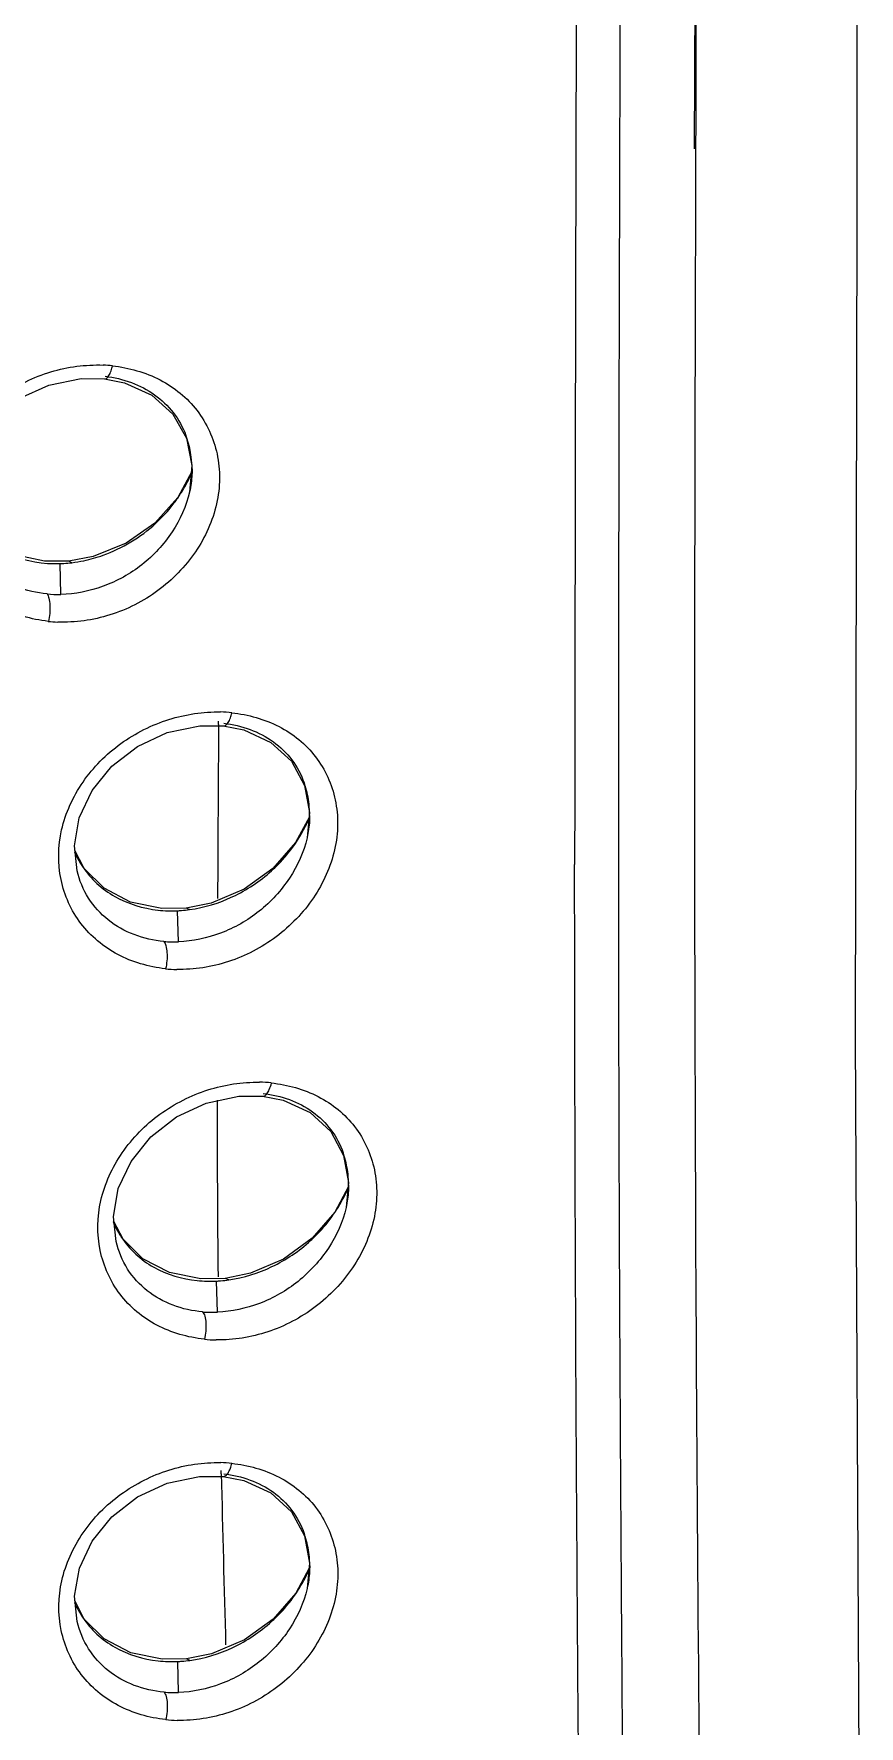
# Model space of a CAD drawing. Header units: millimetres. Extents: x 789 to 1209, y 393 to 987.
# Drawn here: x 971.6 to 980.39, y 890.75 to 908.79 of the extents above; entities that cross this region are included whole.
import ezdxf

# ---------------------------------------------------------------- set-up
doc = ezdxf.new("R2010")
doc.units = ezdxf.units.MM
doc.header["$LTSCALE"] = 0.1

msp = doc.modelspace()

# ---------------------------------------------------------------- linework, layer by layer
at = {"color": 7, "linetype": 'Continuous'}
for p, q in [((978.6413, 907.5635), (978.6666, 915.8245)), ((972.106, 905.1139), (972.3533, 905.1107)), ((973.084, 904.7346), (973.2276, 904.4772)), ((973.2276, 904.4772), (973.2854, 904.1857)), ((973.2854, 904.1857), (973.2601, 903.9042)), ((973.2854, 904.1246), (973.1342, 903.8462)), ((973.2607, 903.9066), (973.2601, 903.9042)), ((971.8886, 902.8125), (971.8806, 903.1414)), ((972.2345, 903.2168), (971.9728, 903.1678)), ((972.0059, 903.1512), (971.9728, 903.1678)), ((973.3684, 901.4119), (973.6201, 901.4101)), ((973.5698, 901.4272), (973.57, 901.4596)), ((974.347, 901.0335), (974.4854, 900.7768)), ((974.4854, 900.7768), (974.5385, 900.4864)), ((974.5374, 900.4412), (974.3907, 900.1677)), ((974.5385, 900.4864), (974.5127, 900.2181)), ((974.5132, 900.2205), (974.5127, 900.2181)), ((972.1372, 899.8922), (972.0393, 900.0815)), ((977.363, 899.8282), (977.3629, 899.9337)), ((973.491, 899.522), (973.2251, 899.4683)), ((973.2251, 899.4683), (972.9663, 899.4635)), ((973.1415, 899.1089), (973.1336, 899.4403)), ((973.2615, 899.4522), (973.2251, 899.4683)), ((973.7857, 897.4636), (974.0392, 897.4625)), ((974.7643, 897.087), (974.9014, 896.8312)), ((974.9014, 896.8312), (974.9537, 896.5416)), ((974.9523, 896.4988), (974.8073, 896.227)), ((974.9537, 896.5416), (974.9277, 896.2746)), ((974.9282, 896.277), (974.9277, 896.2746)), ((972.5525, 895.9396), (972.4552, 896.1278)), ((973.6409, 895.5203), (973.381, 895.5142)), ((973.9082, 895.5757), (973.6409, 895.5203)), ((973.6785, 895.5044), (973.6409, 895.5203)), ((973.5569, 895.1594), (973.5491, 895.4916)), ((973.368, 893.4093), (973.6191, 893.4077)), ((973.5984, 893.4371), (973.5977, 893.4705)), ((974.3472, 893.0309), (974.4859, 892.7737)), ((974.4859, 892.7737), (974.5392, 892.4827)), ((974.5392, 892.4827), (974.5133, 892.2139)), ((974.5341, 892.4294), (974.3913, 892.1631)), ((974.5138, 892.2162), (974.5133, 892.2139)), ((972.138, 891.8882), (972.0402, 892.0776)), ((973.227, 891.4638), (972.9681, 891.4589)), ((973.1426, 891.1046), (973.1348, 891.4357)), ((973.4926, 891.5175), (973.227, 891.4638)), ((973.2634, 891.4477), (973.227, 891.4638))]:
    msp.add_line(p, q, dxfattribs=at)
for points in [[(980.3938, 890.3753), (980.3544, 898.0944), (980.3728, 906.8695), (980.3698, 916.2033)], [(970.8067, 903.586), (970.7789, 903.8536), (970.8311, 904.1522), (970.9679, 904.4383), (971.1764, 904.6947), (971.4465, 904.9023), (971.7629, 905.0451), (972.106, 905.1139)], [(972.3533, 905.1107), (972.5684, 905.0682), (972.8585, 904.9367), (973.084, 904.7346)], [(973.1342, 903.8462), (972.8915, 903.5737), (972.585, 903.3588), (972.2345, 903.2168)], [(971.9728, 903.1678), (971.7168, 903.1662), (971.3826, 903.2393), (971.0986, 903.3901), (970.8844, 903.6053)], [(972.0621, 899.8663), (972.0339, 900.1323), (972.0859, 900.4324), (972.2232, 900.7213), (972.4328, 900.9812), (972.7044, 901.193), (973.0227, 901.3398), (973.3684, 901.4119)], [(973.6201, 901.4101), (973.8382, 901.3673), (974.1261, 901.2356), (974.347, 901.0335)], [(974.3907, 900.1677), (974.1491, 899.8911), (973.8428, 899.6705), (973.491, 899.522)], [(972.9663, 899.4635), (972.6318, 899.533), (972.3492, 899.6805), (972.1372, 899.8922)], [(972.4782, 895.9118), (972.4499, 896.1776), (972.5017, 896.478), (972.6389, 896.7676), (972.8486, 897.0285), (973.1204, 897.2418), (973.4392, 897.3901), (973.7857, 897.4636)], [(974.0392, 897.4625), (974.2579, 897.4199), (974.5449, 897.2885), (974.7643, 897.087)], [(974.8073, 896.227), (974.5662, 895.9491), (974.2603, 895.7265), (973.9082, 895.5757)], [(973.381, 895.5142), (973.0462, 895.5825), (972.7639, 895.729), (972.5525, 895.9396)], [(972.0627, 891.8629), (972.0345, 892.131), (972.0869, 892.4309), (972.2242, 892.7194), (972.4337, 892.979), (972.705, 893.1906), (973.0229, 893.3372), (973.368, 893.4093)], [(973.6191, 893.4077), (973.8376, 893.365), (974.126, 893.2333), (974.3472, 893.0309)], [(974.3913, 892.1631), (974.15, 891.8866), (973.8441, 891.6661), (973.4926, 891.5175)], [(972.9681, 891.4589), (972.6333, 891.5285), (972.3504, 891.6762), (972.138, 891.8882)]]:
    msp.add_lwpolyline(points, dxfattribs=at)
for centre, radius, start, end in [((6877.448, 893.7374), 5900.0884, 179.79147934, 179.93982769), ((972.2778, 903.7291), 1.5295, 83.91242, 87.66312), ((972.291, 904.1581), 0.9946, 18.13691, 20.64857), ((972.2539, 904.1468), 1.0334, 7.21704, 18.09467), ((972.2438, 904.1455), 1.0436, 0.36188, 7.21928), ((971.8688, 904.7161), 1.5393, 329.88966, 335.8892), ((971.9019, 904.7007), 1.5027, 335.90934, 336.36801), ((971.9163, 904.6944), 1.4871, 336.36708, 337.34789), ((971.8282, 904.7401), 1.5864, 322.49913, 324.89367), ((971.8342, 904.736), 1.5792, 324.89116, 329.03525), ((971.8449, 904.7294), 1.5666, 329.03915, 329.90568), ((971.8018, 904.7614), 1.6203, 312.59529, 322.46829), ((971.8324, 904.5545), 1.4139, 271.95313, 273.62987), ((971.83, 904.5893), 1.4488, 273.6368, 276.95191), ((971.8289, 904.6062), 1.4658, 276.91624, 281.99362), ((971.8592, 904.0755), 1.2633, 264.73556, 271.33546), ((971.9173, 904.0262), 1.5096, 263.80551, 267.65847), ((973.5508, 900.0199), 1.5401, 84.02579, 88.47157), ((1713.9687, 896.2818), 740.4168, 179.6018345, 179.7454224), ((973.55, 900.4732), 0.9882, 17.48152, 19.57581), ((973.5167, 900.4632), 1.0231, 6.4501, 17.45926), ((973.4949, 900.4601), 1.045, 359.83356, 6.48359), ((973.1093, 901.0392), 1.5529, 333.30137, 336.27711), ((973.0444, 901.0735), 1.6264, 324.07701, 328.97043), ((973.0537, 901.0678), 1.6155, 328.97369, 330.05318), ((973.0667, 901.0605), 1.6006, 330.04943, 333.3073), ((972.9951, 900.4889), 1.0487, 203.57375, 207.82726), ((973.0368, 901.0801), 1.6365, 314.25947, 324.04782), ((972.9802, 900.4809), 1.0318, 207.82193, 213.53161), ((973.0105, 901.1065), 1.6737, 312.12117, 314.27067), ((973.0686, 900.7683), 1.3296, 263.78966, 272.80419), ((973.0648, 900.8625), 1.4239, 272.76824, 274.47108), ((973.0618, 900.8991), 1.4606, 274.47844, 277.84085), ((973.0959, 900.3679), 1.2597, 265.05625, 272.07374), ((973.1593, 900.3166), 1.5031, 264.024, 268.64315), ((973.9738, 896.0743), 1.5382, 84.12526, 88.79588), ((1158.7317, 897.4038), 185.1774, 179.99483, 180.577879), ((973.9673, 896.5307), 0.986, 17.36024, 19.39369), ((973.9332, 896.5205), 1.0216, 6.34005, 17.33686), ((973.9087, 896.5171), 1.0463, 359.77328, 6.37693), ((973.5166, 897.1001), 1.5615, 333.46691, 336.41124), ((973.4485, 897.1359), 1.6385, 324.25398, 329.13983), ((973.4584, 897.1298), 1.6269, 329.14357, 330.05812), ((973.4721, 897.1221), 1.6111, 330.05367, 333.47212), ((973.3932, 896.5256), 1.0285, 202.81633, 212.68207), ((973.4396, 897.1433), 1.65, 314.51706, 324.22548), ((973.3659, 896.5093), 0.9967, 212.7394, 213.35747), ((973.4135, 897.1694), 1.687, 312.35642, 314.52844), ((973.4777, 896.818), 1.3283, 264.10351, 273.08166), ((973.4734, 896.917), 1.4274, 273.04386, 274.76213), ((973.4701, 896.9542), 1.4648, 274.76967, 278.16107), ((973.5059, 896.4168), 1.2583, 265.1906, 272.32421), ((973.5713, 896.3641), 1.5005, 264.13742, 268.99355), ((973.5558, 892.0271), 1.5289, 84.17503, 88.60707), ((1273.5866, 900.2257), 300.065, 181.296353, 181.644741), ((973.5483, 892.4693), 0.9906, 17.51899, 19.52228), ((973.5153, 892.4593), 1.0251, 6.44559, 17.49653), ((973.4937, 892.4563), 1.0469, 359.88083, 6.47927), ((973.0672, 893.0553), 1.6004, 330.07295, 333.38023), ((973.1096, 893.0342), 1.553, 333.37463, 336.32884), ((973.0374, 893.0749), 1.6362, 314.29934, 324.07403), ((973.0451, 893.0683), 1.6261, 324.10305, 329.02031), ((973.0543, 893.0627), 1.6153, 329.02361, 330.07682), ((972.9974, 892.4859), 1.0504, 203.57932, 207.86415), ((972.9825, 892.4779), 1.0335, 207.85913, 213.49606), ((973.0116, 893.1009), 1.6727, 312.13978, 314.31045), ((973.0701, 892.763), 1.3289, 263.79109, 272.79115), ((973.0664, 892.8571), 1.423, 272.7558, 274.46852), ((973.0633, 892.8937), 1.4597, 274.47593, 277.85794), ((973.0972, 892.363), 1.2592, 265.08756, 272.0649), ((973.1621, 892.3102), 1.5029, 264.08967, 268.663)]:
    msp.add_arc(centre, radius, start, end, dxfattribs=at)
for points, knots in [([(978.6773, 915.7986), (978.67, 913.0574), (978.6503, 907.5757), (978.6308, 899.3519), (978.6738, 891.1321), (978.7397, 885.652), (978.6939, 882.9147)], [0, 0, 0, 0, 0.2500734, 0.5001038, 0.7502449, 1, 1, 1, 1]), ([(977.909, 885.7277), (977.9075, 886.2194), (977.9005, 887.2021), (977.8845, 889.1662), (977.8657, 891.6195), (977.8467, 894.5623), (977.8308, 898.4856), (977.8329, 903.3905), (977.8445, 907.3146), (977.8505, 909.277)], [0, 0, 0, 0, 0.0626367, 0.1252001, 0.2502178, 0.3751665, 0.5001, 0.750009, 1, 1, 1, 1]), ([(971.7544, 902.5254), (971.6646, 902.5363), (971.4875, 902.5712), (971.1595, 902.7042), (970.8142, 902.9908), (970.5924, 903.4822), (970.5986, 903.9383), (970.7175, 904.2838), (970.9036, 904.6142), (971.18, 904.8912), (971.5115, 905.0872), (971.8656, 905.2273), (972.1526, 905.2646), (972.3394, 905.2585)], [0, 0, 0, 0, 0.0620637, 0.1229842, 0.2415083, 0.3594569, 0.4808927, 0.5440899, 0.6085988, 0.7397831, 0.806026, 0.8718415, 1, 1, 1, 1]), ([(972.4392, 905.251), (972.6147, 905.2298), (972.9578, 905.1356), (973.3717, 904.7987), (973.5548, 904.3945), (973.5893, 904.046), (973.5456, 903.6815), (973.3472, 903.2438), (972.9427, 902.828), (972.4256, 902.5649), (972.0424, 902.5111), (971.8556, 902.5179)], [0, 0, 0, 0, 0.121812, 0.2389673, 0.3560434, 0.4165438, 0.4786962, 0.607135, 0.739285, 0.8712707, 1, 1, 1, 1]), ([(972.3533, 905.1107), (972.3558, 905.1105), (972.368, 905.111), (972.3785, 905.1189), (972.3851, 905.1257)], [0, 0, 0, 0, 0.2138156, 1, 1, 1, 1]), ([(972.3598, 905.1388), (972.4553, 905.1276), (972.6419, 905.0837), (972.8946, 904.953), (973.0987, 904.7593), (973.1892, 904.5952), (973.2217, 904.5089)], [0, 0, 0, 0, 0.2574954, 0.5073209, 0.7531565, 1, 1, 1, 1]), ([(972.3851, 905.1257), (972.3884, 905.129), (972.4023, 905.1458), (972.4122, 905.1655), (972.4187, 905.1813)], [0, 0, 0, 0, 0.2128743, 1, 1, 1, 1]), ([(972.4187, 905.1813), (972.421, 905.1867), (972.4296, 905.2091), (972.4362, 905.2322), (972.4404, 905.2499)], [0, 0, 0, 0, 0.2430015, 1, 1, 1, 1]), ([(973.2873, 904.1521), (973.2875, 904.1317), (973.2856, 904.0493), (973.274, 903.9672), (973.2605, 903.9067)], [0, 0, 0, 0, 0.2469325, 1, 1, 1, 1]), ([(973.2599, 903.9042), (973.2258, 903.7534), (973.0927, 903.4614), (972.7688, 903.11), (972.3524, 902.8781), (972.0415, 902.816), (971.8886, 902.8126)], [0, 0, 0, 0, 0.2478192, 0.5020167, 0.7546304, 1, 1, 1, 1]), ([(971.7427, 902.8176), (971.633, 902.8279), (971.4179, 902.8778), (971.1321, 903.039), (970.9139, 903.2812), (970.8317, 903.4822), (970.8067, 903.586)], [0, 0, 0, 0, 0.2562614, 0.5057555, 0.751822, 1, 1, 1, 1]), ([(970.9367, 903.531), (970.992, 903.4655), (971.1211, 903.3477), (971.4314, 903.1798), (971.7029, 903.136), (971.8807, 903.1416)], [0, 0, 0, 0, 0.2446897, 0.4921971, 1, 1, 1, 1]), ([(972.134, 903.1725), (972.2036, 903.1873), (972.4817, 903.2667), (972.7382, 903.4212), (972.8985, 903.5686)], [0, 0, 0, 0, 0.2461922, 1, 1, 1, 1]), ([(971.7427, 902.8176), (971.7526, 902.8048), (971.7666, 902.7644), (971.7777, 902.6656), (971.7693, 902.5809), (971.7563, 902.5241)], [0, 0, 0, 0, 0.1622172, 0.4155701, 1, 1, 1, 1]), ([(973.0029, 898.8217), (972.9139, 898.8321), (972.7387, 898.8659), (972.4137, 898.9961), (972.071, 899.2802), (971.8519, 899.7698), (971.8601, 900.2249), (971.9798, 900.5704), (972.1663, 900.9014), (972.4414, 901.1796), (972.771, 901.3781), (973.1217, 901.5214), (973.4063, 901.5624), (973.5918, 901.5594)], [0, 0, 0, 0, 0.0616461, 0.1221323, 0.2399219, 0.3576556, 0.4795517, 0.5431636, 0.6081042, 0.7399811, 0.8063785, 0.8722035, 1, 1, 1, 1]), ([(973.7111, 901.5516), (973.8845, 901.5311), (974.2238, 901.4397), (974.6342, 901.1066), (974.8144, 900.7045), (974.8475, 900.3572), (974.8143, 900.0863), (974.7245, 899.8215), (974.5393, 899.4883), (974.2013, 899.1371), (973.6895, 898.8696), (973.3092, 898.8105), (973.1238, 898.8139)], [0, 0, 0, 0, 0.1208122, 0.2370857, 0.3538685, 0.4145199, 0.4769788, 0.5412138, 0.6068028, 0.7395555, 0.8716398, 1, 1, 1, 1]), ([(973.6541, 901.4248), (973.6575, 901.4281), (973.6723, 901.4449), (973.6829, 901.4649), (973.6899, 901.481)], [0, 0, 0, 0, 0.2154101, 1, 1, 1, 1]), ([(973.6899, 901.481), (973.6923, 901.4864), (973.7013, 901.5089), (973.7082, 901.5322), (973.7124, 901.5501)], [0, 0, 0, 0, 0.2434306, 1, 1, 1, 1]), ([(973.6201, 901.4101), (973.6228, 901.4098), (973.6356, 901.4103), (973.647, 901.418), (973.6541, 901.4248)], [0, 0, 0, 0, 0.2181074, 1, 1, 1, 1]), ([(973.6266, 901.4387), (973.7219, 901.4279), (973.908, 901.3847), (974.16, 901.2537), (974.3624, 901.0577), (974.4501, 900.8916), (974.4811, 900.8044)], [0, 0, 0, 0, 0.2568938, 0.5060365, 0.7518217, 1, 1, 1, 1]), ([(974.5399, 900.457), (974.5399, 900.4374), (974.5374, 900.358), (974.5261, 900.2789), (974.513, 900.2205)], [0, 0, 0, 0, 0.2468069, 1, 1, 1, 1]), ([(974.5125, 900.2181), (974.4781, 900.0659), (974.3437, 899.7714), (974.0194, 899.4165), (973.6042, 899.1802), (973.294, 899.1144), (973.1414, 899.109)], [0, 0, 0, 0, 0.2491268, 0.5040729, 0.7562212, 1, 1, 1, 1]), ([(972.9868, 899.1129), (972.8788, 899.1224), (972.667, 899.17), (972.3846, 899.3269), (972.1684, 899.565), (972.087, 899.7636), (972.0621, 899.8663)], [0, 0, 0, 0, 0.255658, 0.5045947, 0.7506919, 1, 1, 1, 1]), ([(972.1201, 899.911), (972.1636, 899.8454), (972.2666, 899.7235), (972.5268, 899.5364), (972.7645, 899.4645), (972.9243, 899.4469)], [0, 0, 0, 0, 0.2472584, 0.4950824, 1, 1, 1, 1]), ([(973.2615, 899.4522), (973.4198, 899.4738), (973.7358, 899.5713), (974.0105, 899.7543), (974.1331, 899.8651)], [0, 0, 0, 0, 0.4915951, 1, 1, 1, 1]), ([(977.1563, 877.9832), (977.271, 878.8971), (977.3622, 880.2735), (977.4132, 882.1053), (977.433, 883.472), (977.4418, 884.8374), (977.4371, 886.202), (977.426, 887.5658), (977.4117, 889.3834), (977.3945, 891.6546), (977.3714, 895.2875), (977.3637, 898.012), (977.363, 899.8282)], [0, 0, 0, 0, 0.1264354, 0.1890586, 0.2515765, 0.3140579, 0.3764951, 0.4388996, 0.5012845, 0.6260072, 0.7506815, 1, 1, 1, 1]), ([(972.9868, 899.1129), (972.9974, 899.1002), (973.013, 899.0601), (973.0261, 898.9615), (973.0183, 898.8769), (973.0052, 898.8205)], [0, 0, 0, 0, 0.1650525, 0.4182199, 1, 1, 1, 1]), ([(973.418, 894.8714), (973.3294, 894.8816), (973.1547, 894.915), (972.8303, 895.0441), (972.4883, 895.3273), (972.2696, 895.8164), (972.278, 896.2715), (972.3978, 896.6173), (972.5841, 896.9487), (972.8586, 897.2276), (973.1875, 897.4272), (973.5371, 897.5717), (973.8209, 897.6141), (974.0061, 897.6122)], [0, 0, 0, 0, 0.0615093, 0.1218569, 0.239424, 0.3571122, 0.4791765, 0.5429265, 0.6080064, 0.7400946, 0.8065313, 0.8723467, 1, 1, 1, 1]), ([(974.1312, 897.6044), (974.304, 897.5842), (974.6423, 897.494), (975.0518, 897.1621), (975.2314, 896.7607), (975.2644, 896.4136), (975.2311, 896.1426), (975.1413, 895.8775), (974.9564, 895.5439), (974.6193, 895.1921), (974.1093, 894.9226), (973.7301, 894.8614), (973.545, 894.8637)], [0, 0, 0, 0, 0.1204951, 0.2365106, 0.3532462, 0.4139736, 0.4765559, 0.5409442, 0.6066795, 0.7396365, 0.8717532, 1, 1, 1, 1]), ([(974.0738, 897.4772), (974.0774, 897.4805), (974.0924, 897.4973), (974.1032, 897.5174), (974.1103, 897.5336)], [0, 0, 0, 0, 0.216027, 1, 1, 1, 1]), ([(974.0392, 897.4625), (974.042, 897.4622), (974.0549, 897.4626), (974.0666, 897.4703), (974.0738, 897.4772)], [0, 0, 0, 0, 0.2193006, 1, 1, 1, 1]), ([(974.0457, 897.4913), (974.1407, 897.4807), (974.3263, 897.438), (974.5777, 897.3075), (974.7795, 897.1116), (974.8666, 896.9455), (974.8974, 896.8581)], [0, 0, 0, 0, 0.2566482, 0.5055658, 0.7513587, 1, 1, 1, 1]), ([(974.955, 896.5129), (974.9549, 896.4934), (974.9524, 896.4142), (974.9411, 896.3353), (974.9281, 896.277)], [0, 0, 0, 0, 0.2467521, 1, 1, 1, 1]), ([(974.9275, 896.2746), (974.8931, 896.1219), (974.7583, 895.8265), (974.4339, 895.4705), (974.0192, 895.2326), (973.7094, 895.1655), (973.5569, 895.1595)], [0, 0, 0, 0, 0.249617, 0.5047997, 0.756761, 1, 1, 1, 1]), ([(973.3999, 895.1629), (973.2925, 895.1721), (973.0816, 895.219), (972.8, 895.3744), (972.5842, 895.6114), (972.5031, 895.8093), (972.4782, 895.9118)], [0, 0, 0, 0, 0.2554256, 0.5041686, 0.750289, 1, 1, 1, 1]), ([(972.5334, 895.9613), (972.5769, 895.8952), (972.6802, 895.7728), (972.9414, 895.5848), (973.1805, 895.514), (973.3408, 895.4972)], [0, 0, 0, 0, 0.2475492, 0.4953065, 1, 1, 1, 1]), ([(973.6785, 895.5044), (973.8369, 895.5269), (974.1531, 895.6264), (974.4275, 895.8111), (974.55, 895.9228)], [0, 0, 0, 0, 0.4911957, 1, 1, 1, 1]), ([(973.3999, 895.1629), (973.4107, 895.1503), (973.4269, 895.1102), (973.4406, 895.0115), (973.433, 894.9268), (973.4198, 894.8704)], [0, 0, 0, 0, 0.1660611, 0.419401, 1, 1, 1, 1]), ([(973.0074, 890.8154), (972.9183, 890.8257), (972.7429, 890.8594), (972.4173, 890.9894), (972.074, 891.2736), (971.8542, 891.7635), (971.8618, 892.2191), (971.9811, 892.565), (972.1671, 892.8965), (972.4418, 893.1753), (972.7712, 893.3744), (973.1219, 893.5181), (973.4067, 893.5594), (973.5923, 893.5565)], [0, 0, 0, 0, 0.0616652, 0.1221756, 0.2400224, 0.3578055, 0.4797163, 0.5433175, 0.6082378, 0.7400617, 0.8064334, 0.8722358, 1, 1, 1, 1]), ([(973.7103, 893.5488), (973.8839, 893.5284), (974.2238, 893.4373), (974.635, 893.104), (974.8159, 892.7017), (974.8497, 892.3539), (974.8054, 891.9888), (974.607, 891.5504), (974.2052, 891.1323), (973.6931, 890.8637), (973.3127, 890.8043), (973.127, 890.8078)], [0, 0, 0, 0, 0.1208907, 0.2372827, 0.3542007, 0.4149101, 0.477412, 0.6067292, 0.7394904, 0.871591, 1, 1, 1, 1]), ([(973.6888, 893.4788), (973.6911, 893.4842), (973.7001, 893.5068), (973.7069, 893.5302), (973.7112, 893.5481)], [0, 0, 0, 0, 0.2434775, 1, 1, 1, 1]), ([(973.6191, 893.4077), (973.6218, 893.4075), (973.6346, 893.4079), (973.6459, 893.4157), (973.653, 893.4225)], [0, 0, 0, 0, 0.2179566, 1, 1, 1, 1]), ([(973.6256, 893.4363), (973.7211, 893.4256), (973.9077, 893.3824), (974.1603, 893.2511), (974.3631, 893.0546), (974.4509, 892.8879), (974.4819, 892.8003)], [0, 0, 0, 0, 0.2568061, 0.5059191, 0.7517385, 1, 1, 1, 1]), ([(973.653, 893.4225), (973.6565, 893.4258), (973.6712, 893.4427), (973.6818, 893.4627), (973.6888, 893.4788)], [0, 0, 0, 0, 0.2152861, 1, 1, 1, 1]), ([(974.5406, 892.4541), (974.5405, 892.4344), (974.5381, 892.3545), (974.5267, 892.2749), (974.5136, 892.2162)], [0, 0, 0, 0, 0.246826, 1, 1, 1, 1]), ([(974.5131, 892.2139), (974.4787, 892.0616), (974.3445, 891.7671), (974.0204, 891.4122), (973.6053, 891.1758), (973.2952, 891.11), (973.1426, 891.1047)], [0, 0, 0, 0, 0.2491754, 0.5040788, 0.7561924, 1, 1, 1, 1]), ([(972.1206, 891.9075), (972.1642, 891.8418), (972.2672, 891.7197), (972.5278, 891.5321), (972.7659, 891.4601), (972.9259, 891.4424)], [0, 0, 0, 0, 0.24729, 0.4951323, 1, 1, 1, 1]), ([(972.9889, 891.1085), (972.8808, 891.118), (972.6686, 891.1656), (972.3858, 891.3226), (972.1692, 891.5611), (972.0877, 891.76), (972.0627, 891.8629)], [0, 0, 0, 0, 0.2556267, 0.5045712, 0.7506898, 1, 1, 1, 1]), ([(973.2634, 891.4477), (973.4215, 891.4694), (973.7371, 891.5669), (974.0115, 891.7498), (974.1339, 891.8605)], [0, 0, 0, 0, 0.4916726, 1, 1, 1, 1]), ([(972.9889, 891.1085), (972.9995, 891.0958), (973.0151, 891.0554), (973.0281, 890.9563), (973.0202, 890.8714), (973.0069, 890.8148)], [0, 0, 0, 0, 0.1651333, 0.4188313, 1, 1, 1, 1])]:
    msp.add_open_spline(points, degree=3, knots=knots, dxfattribs=at)
msp.add_open_spline([(974.1103, 897.5336), (974.1202, 897.5558), (974.1274, 897.5793), (974.1331, 897.6029)], degree=3, dxfattribs=at)

doc.saveas('drawing.dxf')
